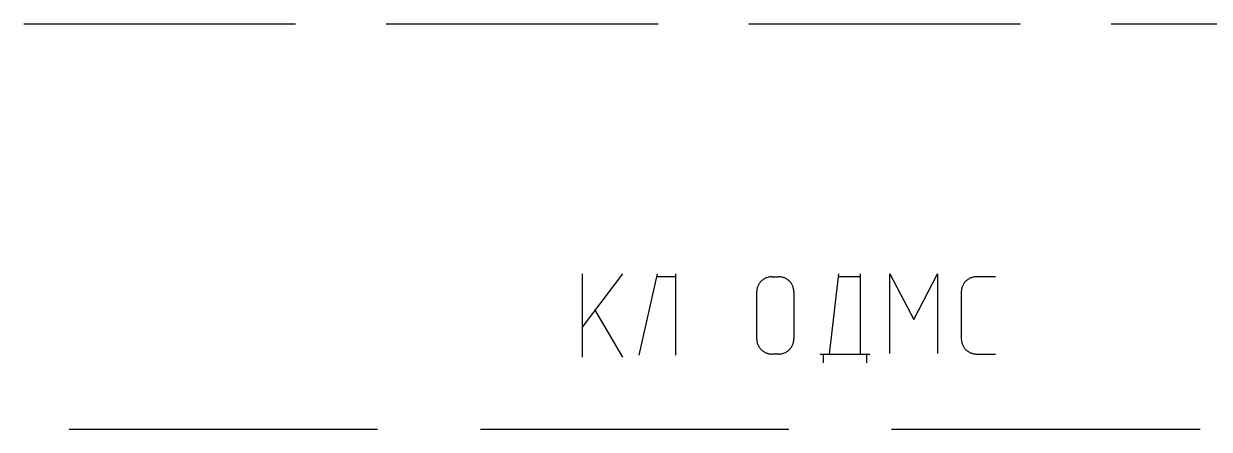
# Model space of a CAD drawing. Extents: x 8646 to 18206, y -17605 to -192.
# Drawn here: x 11106.19 to 11115.54, y -9038.26 to -9035.06 of the extents above; entities that cross this region are included whole.
import ezdxf

# ---------------------------------------------------------------- set-up
doc = ezdxf.new("R2010")
doc.units = 0
doc.layers.get('0').update_dxf_attribs({"linetype": 'CONTINUOUS'})

msp = doc.modelspace()

# ---------------------------------------------------------------- linework, layer by layer
at = {"color": 8, "linetype": 'CONTINUOUS'}
for p, q in [((11106.193, -9035.0592), (11108.3366, -9035.0592)), ((11109.0511, -9035.0592), (11111.1947, -9035.0592)), ((11111.9093, -9035.0592), (11114.0529, -9035.0592)), ((11114.7674, -9035.0592), (11116.911, -9035.0592)), ((11110.5959, -9037.0298), (11110.5959, -9037.6865)), ((11110.913, -9037.0298), (11110.5959, -9037.452)), ((11111.0455, -9037.6728), (11111.1888, -9037.0298)), ((11111.1888, -9037.0527), (11111.3321, -9037.0527)), ((11111.3321, -9037.0298), (11111.3321, -9037.6728)), ((11111.9856, -9037.1171), (11111.983, -9037.1228)), ((11111.9888, -9037.1118), (11111.9856, -9037.1171)), ((11111.9921, -9037.1065), (11111.9888, -9037.1118)), ((11111.9957, -9037.1015), (11111.9921, -9037.1065)), ((11111.9996, -9037.0966), (11111.9957, -9037.1015)), ((11112.0037, -9037.092), (11111.9996, -9037.0966)), ((11112.0081, -9037.0875), (11112.0037, -9037.092)), ((11112.0127, -9037.0832), (11112.0081, -9037.0875)), ((11112.0176, -9037.0792), (11112.0127, -9037.0832)), ((11112.0227, -9037.0755), (11112.0176, -9037.0792)), ((11112.0279, -9037.072), (11112.0227, -9037.0755)), ((11112.0334, -9037.0689), (11112.0279, -9037.072)), ((11112.039, -9037.0659), (11112.0334, -9037.0689)), ((11112.0447, -9037.0633), (11112.039, -9037.0659)), ((11112.0506, -9037.061), (11112.0447, -9037.0633)), ((11112.0567, -9037.0589), (11112.0506, -9037.061)), ((11112.0628, -9037.0571), (11112.0567, -9037.0589)), ((11112.069, -9037.0557), (11112.0628, -9037.0571)), ((11112.0753, -9037.0546), (11112.069, -9037.0557)), ((11112.0816, -9037.0538), (11112.0753, -9037.0546)), ((11112.088, -9037.0533), (11112.0816, -9037.0538)), ((11112.0944, -9037.0532), (11112.088, -9037.0533)), ((11112.0944, -9037.0532), (11112.1431, -9037.0532)), ((11112.1495, -9037.0533), (11112.1431, -9037.0532)), ((11112.1559, -9037.0538), (11112.1495, -9037.0533)), ((11112.1622, -9037.0546), (11112.1559, -9037.0538)), ((11112.1685, -9037.0557), (11112.1622, -9037.0546)), ((11112.1747, -9037.0571), (11112.1685, -9037.0557)), ((11112.1809, -9037.0589), (11112.1747, -9037.0571)), ((11112.1868, -9037.061), (11112.1809, -9037.0589)), ((11112.1927, -9037.0633), (11112.1868, -9037.061)), ((11112.1985, -9037.0659), (11112.1927, -9037.0633)), ((11112.2041, -9037.0689), (11112.1985, -9037.0659)), ((11112.2096, -9037.072), (11112.2041, -9037.0689)), ((11112.2148, -9037.0755), (11112.2096, -9037.072)), ((11112.2199, -9037.0792), (11112.2148, -9037.0755)), ((11112.2247, -9037.0832), (11112.2199, -9037.0792)), ((11112.2294, -9037.0875), (11112.2247, -9037.0832)), ((11112.2338, -9037.092), (11112.2294, -9037.0875)), ((11112.238, -9037.0966), (11112.2338, -9037.092)), ((11112.2418, -9037.1015), (11112.238, -9037.0966)), ((11112.2454, -9037.1065), (11112.2418, -9037.1015)), ((11112.2487, -9037.1118), (11112.2454, -9037.1065)), ((11112.2518, -9037.1171), (11112.2487, -9037.1118)), ((11112.2546, -9037.1228), (11112.2518, -9037.1171)), ((11112.5465, -9037.6629), (11112.6197, -9037.0298)), ((11112.7904, -9037.0532), (11112.6197, -9037.0532)), ((11112.7904, -9037.6629), (11112.7904, -9037.0298)), ((11113.0231, -9037.6597), (11113.0231, -9037.0298)), ((11113.0231, -9037.0298), (11113.2102, -9037.3897)), ((11113.2102, -9037.3897), (11113.3974, -9037.0298)), ((11113.3974, -9037.0298), (11113.3974, -9037.6597)), ((11113.5988, -9037.1171), (11113.5962, -9037.1228)), ((11113.6019, -9037.1118), (11113.5988, -9037.1171)), ((11113.6053, -9037.1065), (11113.6019, -9037.1118)), ((11113.6088, -9037.1015), (11113.6053, -9037.1065)), ((11113.6128, -9037.0966), (11113.6088, -9037.1015)), ((11113.6169, -9037.092), (11113.6128, -9037.0966)), ((11113.6213, -9037.0875), (11113.6169, -9037.092)), ((11113.6259, -9037.0832), (11113.6213, -9037.0875)), ((11113.6308, -9037.0792), (11113.6259, -9037.0832)), ((11113.6359, -9037.0755), (11113.6308, -9037.0792)), ((11113.6411, -9037.072), (11113.6359, -9037.0755)), ((11113.6466, -9037.0689), (11113.6411, -9037.072)), ((11113.6521, -9037.0659), (11113.6466, -9037.0689)), ((11113.6579, -9037.0633), (11113.6521, -9037.0659)), ((11113.6638, -9037.061), (11113.6579, -9037.0633)), ((11113.6698, -9037.0589), (11113.6638, -9037.061)), ((11113.6759, -9037.0571), (11113.6698, -9037.0589)), ((11113.6822, -9037.0557), (11113.6759, -9037.0571)), ((11113.6884, -9037.0546), (11113.6822, -9037.0557)), ((11113.6948, -9037.0538), (11113.6884, -9037.0546)), ((11113.7011, -9037.0533), (11113.6948, -9037.0538)), ((11113.7075, -9037.0532), (11113.7011, -9037.0533)), ((11113.8539, -9037.0532), (11113.7075, -9037.0532)), ((11111.9725, -9037.1643), (11111.9724, -9037.1704)), ((11111.9724, -9037.5457), (11111.9724, -9037.1704)), ((11111.9731, -9037.1582), (11111.9725, -9037.1643)), ((11111.9739, -9037.1521), (11111.9731, -9037.1582)), ((11111.9751, -9037.1461), (11111.9739, -9037.1521)), ((11111.9766, -9037.1401), (11111.9751, -9037.1461)), ((11111.9784, -9037.1341), (11111.9766, -9037.1401)), ((11111.9805, -9037.1284), (11111.9784, -9037.1341)), ((11111.983, -9037.1228), (11111.9805, -9037.1284)), ((11112.257, -9037.1284), (11112.2546, -9037.1228)), ((11112.2592, -9037.1341), (11112.257, -9037.1284)), ((11112.261, -9037.1401), (11112.2592, -9037.1341)), ((11112.2624, -9037.1461), (11112.261, -9037.1401)), ((11112.2636, -9037.1521), (11112.2624, -9037.1461)), ((11112.2644, -9037.1582), (11112.2636, -9037.1521)), ((11112.2649, -9037.1643), (11112.2644, -9037.1582)), ((11112.2651, -9037.1704), (11112.2649, -9037.1643)), ((11112.2651, -9037.1704), (11112.2651, -9037.5457)), ((11113.5857, -9037.1643), (11113.5856, -9037.1704)), ((11113.5856, -9037.1704), (11113.5856, -9037.5457)), ((11113.5863, -9037.1582), (11113.5857, -9037.1643)), ((11113.5871, -9037.1521), (11113.5863, -9037.1582)), ((11113.5883, -9037.1461), (11113.5871, -9037.1521)), ((11113.5897, -9037.1401), (11113.5883, -9037.1461)), ((11113.5915, -9037.1341), (11113.5897, -9037.1401)), ((11113.5936, -9037.1284), (11113.5915, -9037.1341)), ((11113.5962, -9037.1228), (11113.5936, -9037.1284)), ((11110.6935, -9037.3112), (11110.913, -9037.6865)), ((11111.9724, -9037.5457), (11111.9725, -9037.5518)), ((11111.9725, -9037.5518), (11111.9731, -9037.5579)), ((11111.9731, -9037.5579), (11111.9739, -9037.5639)), ((11111.9739, -9037.5639), (11111.9751, -9037.57)), ((11111.9751, -9037.57), (11111.9766, -9037.576)), ((11111.9766, -9037.576), (11111.9784, -9037.5819)), ((11111.9784, -9037.5819), (11111.9805, -9037.5877)), ((11112.257, -9037.5877), (11112.2592, -9037.5819)), ((11112.2592, -9037.5819), (11112.261, -9037.576)), ((11112.261, -9037.576), (11112.2624, -9037.57)), ((11112.2624, -9037.57), (11112.2636, -9037.5639)), ((11112.2636, -9037.5639), (11112.2644, -9037.5579)), ((11112.2644, -9037.5579), (11112.2649, -9037.5518)), ((11112.2649, -9037.5518), (11112.2651, -9037.5457)), ((11113.5856, -9037.5457), (11113.5857, -9037.5518)), ((11113.5857, -9037.5518), (11113.5863, -9037.5579)), ((11113.5863, -9037.5579), (11113.5871, -9037.5639)), ((11113.5871, -9037.5639), (11113.5883, -9037.57)), ((11113.5883, -9037.57), (11113.5897, -9037.576)), ((11113.5897, -9037.576), (11113.5915, -9037.5819)), ((11113.5915, -9037.5819), (11113.5936, -9037.5877)), ((11111.9805, -9037.5877), (11111.983, -9037.5934)), ((11111.983, -9037.5934), (11111.9856, -9037.5989)), ((11111.9856, -9037.5989), (11111.9888, -9037.6043)), ((11111.9888, -9037.6043), (11111.9921, -9037.6096)), ((11111.9921, -9037.6096), (11111.9957, -9037.6146)), ((11111.9957, -9037.6146), (11111.9996, -9037.6194)), ((11111.9996, -9037.6194), (11112.0037, -9037.6241)), ((11112.0037, -9037.6241), (11112.0081, -9037.6286)), ((11112.0081, -9037.6286), (11112.0127, -9037.6328)), ((11112.0127, -9037.6328), (11112.0176, -9037.6368)), ((11112.0176, -9037.6368), (11112.0227, -9037.6405)), ((11112.0227, -9037.6405), (11112.0279, -9037.644)), ((11112.0279, -9037.644), (11112.0334, -9037.6472)), ((11112.0334, -9037.6472), (11112.039, -9037.6502)), ((11112.039, -9037.6502), (11112.0447, -9037.6528)), ((11112.0447, -9037.6528), (11112.0506, -9037.6552)), ((11112.0506, -9037.6552), (11112.0567, -9037.6572)), ((11112.0567, -9037.6572), (11112.0628, -9037.6589)), ((11112.0628, -9037.6589), (11112.069, -9037.6604)), ((11112.069, -9037.6604), (11112.0753, -9037.6615)), ((11112.0753, -9037.6615), (11112.0816, -9037.6622)), ((11112.0816, -9037.6622), (11112.088, -9037.6628)), ((11112.088, -9037.6628), (11112.0944, -9037.6629)), ((11112.1431, -9037.6629), (11112.0944, -9037.6629)), ((11112.1431, -9037.6629), (11112.1495, -9037.6628)), ((11112.1495, -9037.6628), (11112.1559, -9037.6622)), ((11112.1559, -9037.6622), (11112.1622, -9037.6615)), ((11112.1622, -9037.6615), (11112.1685, -9037.6604)), ((11112.1685, -9037.6604), (11112.1747, -9037.6589)), ((11112.1747, -9037.6589), (11112.1809, -9037.6572)), ((11112.1809, -9037.6572), (11112.1868, -9037.6552)), ((11112.1868, -9037.6552), (11112.1927, -9037.6528)), ((11112.1927, -9037.6528), (11112.1985, -9037.6502)), ((11112.1985, -9037.6502), (11112.2041, -9037.6472)), ((11112.2041, -9037.6472), (11112.2096, -9037.644)), ((11112.2096, -9037.644), (11112.2148, -9037.6405)), ((11112.2148, -9037.6405), (11112.2199, -9037.6368)), ((11112.2199, -9037.6368), (11112.2247, -9037.6328)), ((11112.2247, -9037.6328), (11112.2294, -9037.6286)), ((11112.2294, -9037.6286), (11112.2338, -9037.6241)), ((11112.2338, -9037.6241), (11112.238, -9037.6194)), ((11112.238, -9037.6194), (11112.2418, -9037.6146)), ((11112.2418, -9037.6146), (11112.2454, -9037.6096)), ((11112.2454, -9037.6096), (11112.2487, -9037.6043)), ((11112.2487, -9037.6043), (11112.2518, -9037.5989)), ((11112.2518, -9037.5989), (11112.2546, -9037.5934)), ((11112.2546, -9037.5934), (11112.257, -9037.5877)), ((11112.4734, -9037.6629), (11112.8636, -9037.6629)), ((11112.4977, -9037.7332), (11112.4977, -9037.6629)), ((11112.8392, -9037.6629), (11112.8392, -9037.7332)), ((11113.5936, -9037.5877), (11113.5962, -9037.5934)), ((11113.5962, -9037.5934), (11113.5988, -9037.5989)), ((11113.5988, -9037.5989), (11113.6019, -9037.6043)), ((11113.6019, -9037.6043), (11113.6053, -9037.6096)), ((11113.6053, -9037.6096), (11113.6088, -9037.6146)), ((11113.6088, -9037.6146), (11113.6128, -9037.6194)), ((11113.6128, -9037.6194), (11113.6169, -9037.6241)), ((11113.6169, -9037.6241), (11113.6213, -9037.6286)), ((11113.6213, -9037.6286), (11113.6259, -9037.6328)), ((11113.6259, -9037.6328), (11113.6308, -9037.6368)), ((11113.6308, -9037.6368), (11113.6359, -9037.6405)), ((11113.6359, -9037.6405), (11113.6411, -9037.644)), ((11113.6411, -9037.644), (11113.6466, -9037.6472)), ((11113.6466, -9037.6472), (11113.6521, -9037.6502)), ((11113.6521, -9037.6502), (11113.6579, -9037.6528)), ((11113.6579, -9037.6528), (11113.6638, -9037.6552)), ((11113.6638, -9037.6552), (11113.6698, -9037.6572)), ((11113.6698, -9037.6572), (11113.6759, -9037.6589)), ((11113.6759, -9037.6589), (11113.6822, -9037.6604)), ((11113.6822, -9037.6604), (11113.6884, -9037.6615)), ((11113.6884, -9037.6615), (11113.6948, -9037.6622)), ((11113.6948, -9037.6622), (11113.7011, -9037.6628)), ((11113.7011, -9037.6628), (11113.7075, -9037.6629)), ((11113.7075, -9037.6629), (11113.8539, -9037.6629)), ((11106.5509, -9038.2558), (11108.9829, -9038.2558)), ((11109.7936, -9038.2558), (11112.2256, -9038.2558)), ((11113.0363, -9038.2558), (11115.4684, -9038.2558))]:
    msp.add_line(p, q, dxfattribs=at)

doc.saveas('drawing.dxf')
